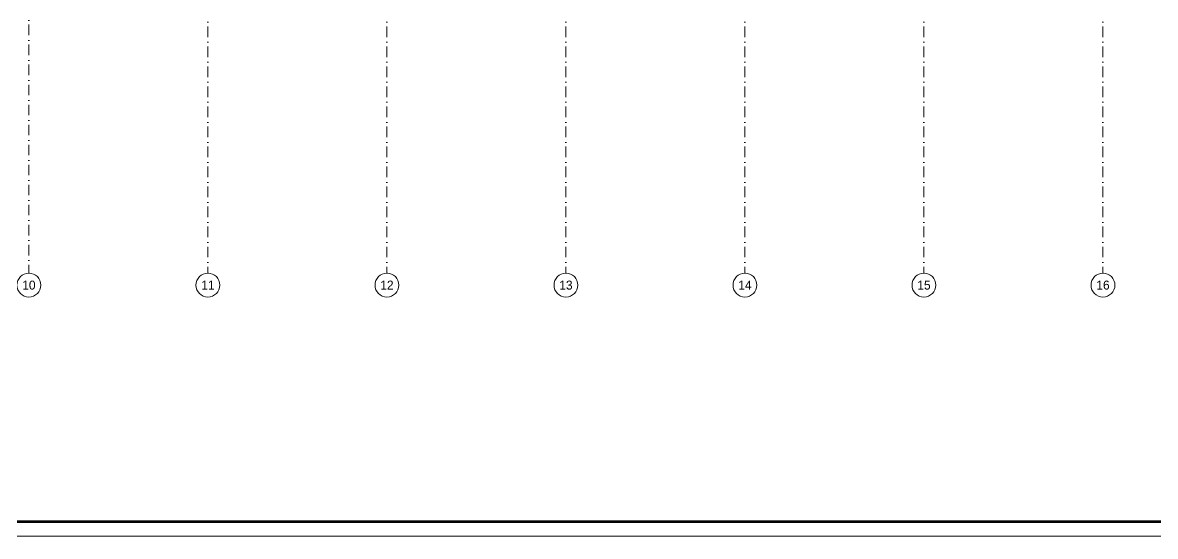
# Model space of a CAD drawing. Header units: millimetres. Extents: x 0 to 2118900, y -20000 to 84100.
# Drawn here: x 459790 to 497755, y 0 to 17201 of the extents above; entities that cross this region are included whole.
import ezdxf
from ezdxf.enums import TextEntityAlignment as Align

# ---------------------------------------------------------------- set-up
doc = ezdxf.new("R2010")
doc.units = ezdxf.units.MM
doc.linetypes.add('Dot & Dashed', pattern=[670.277762, 352.777767, -176.388884, 0, -141.111112])
for name, color, linetype, lineweight in [('АР_подоснова', 8, 'Continuous', 13), ('ПТ_рамка', 7, 'Continuous', 50), ('ПТ_рамка_тонк', 7, 'Continuous', 18)]:
    doc.layers.add(name, color=color, linetype=linetype, lineweight=lineweight)
doc.styles.add('АР_текст_1', font='arial.ttf')

# ---------------------------------------------------------------- blocks, each defined once
blk = doc.blocks.new('Стандартный Маркер Сетки_50')
at = {"color": 0, "linetype": 'Dot & Dashed', "lineweight": -2}
for p in [(0, 0), (55249, 0)]:
    blk.add_line(p, (55249, 0), dxfattribs=at)
at = {"color": 0, "linetype": 'Continuous', "lineweight": -2}
blk.add_circle((55649, 0), 400, dxfattribs=at)
at = {"color": 0, "linetype": 'Dot & Dashed', "lineweight": -2}
blk.add_point((55249, 0), dxfattribs=at)
blk.add_point((55249, 0), dxfattribs=at)
at = {"color": 0, "lineweight": -2, "style": 'АР_текст_1'}
blk.add_attdef('AC_MarkerText_1', text='', height=300, rotation=90, dxfattribs=at).set_placement((55430, -69), align=Align.TOP_CENTER)
blk = doc.blocks.new('Стандартный Маркер Сетки_40')
at = {"color": 0, "linetype": 'Dot & Dashed', "lineweight": -2}
for p in [(0, 0), (55187, 0)]:
    blk.add_line(p, (55187, 0), dxfattribs=at)
at = {"color": 0, "linetype": 'Continuous', "lineweight": -2}
blk.add_circle((55587, 0), 400, dxfattribs=at)
at = {"color": 0, "linetype": 'Dot & Dashed', "lineweight": -2}
blk.add_point((55187, 0), dxfattribs=at)
blk.add_point((55187, 0), dxfattribs=at)
at = {"color": 0, "lineweight": -2, "style": 'АР_текст_1'}
blk.add_attdef('AC_MarkerText_1', text='', height=300, rotation=90, dxfattribs=at).set_placement((55368, -69), align=Align.TOP_CENTER)
blk = doc.blocks.new('AR_F1')
at = {"layer": 'АР_подоснова', "linetype": 'Continuous'}
ref = blk.add_blockref('Стандартный Маркер Сетки_50', (52000, 40062), dxfattribs=dict(at, zscale=1000, rotation=270))
ref.add_attrib('AC_MarkerText_1', '10', dxfattribs={"layer": '0', "color": 0, "lineweight": 0, "height": 300, "rotation": 360}).set_placement((52000, -15437), align=Align.TOP_CENTER)
ref = blk.add_blockref('Стандартный Маркер Сетки_40', (58000, 40000), dxfattribs=dict(at, zscale=1000, rotation=270))
ref.add_attrib('AC_MarkerText_1', '11', dxfattribs={"layer": '0', "color": 0, "lineweight": 0, "height": 300, "rotation": 360}).set_placement((58000, -15437), align=Align.TOP_CENTER)
ref = blk.add_blockref('Стандартный Маркер Сетки_40', (64000, 40000), dxfattribs=dict(at, zscale=1000, rotation=270))
ref.add_attrib('AC_MarkerText_1', '12', dxfattribs={"layer": '0', "color": 0, "lineweight": 0, "height": 300, "rotation": 360}).set_placement((64000, -15437), align=Align.TOP_CENTER)
ref = blk.add_blockref('Стандартный Маркер Сетки_40', (70000, 40000), dxfattribs=dict(at, zscale=1000, rotation=270))
ref.add_attrib('AC_MarkerText_1', '13', dxfattribs={"layer": '0', "color": 0, "lineweight": 0, "height": 300, "rotation": 360}).set_placement((70000, -15437), align=Align.TOP_CENTER)
ref = blk.add_blockref('Стандартный Маркер Сетки_40', (76000, 40000), dxfattribs=dict(at, zscale=1000, rotation=270))
ref.add_attrib('AC_MarkerText_1', '14', dxfattribs={"layer": '0', "color": 0, "lineweight": 0, "height": 300, "rotation": 360}).set_placement((76000, -15437), align=Align.TOP_CENTER)
ref = blk.add_blockref('Стандартный Маркер Сетки_40', (82000, 40000), dxfattribs=dict(at, zscale=1000, rotation=270))
ref.add_attrib('AC_MarkerText_1', '15', dxfattribs={"layer": '0', "color": 0, "lineweight": 0, "height": 300, "rotation": 360}).set_placement((82000, -15437), align=Align.TOP_CENTER)
ref = blk.add_blockref('Стандартный Маркер Сетки_40', (88000, 40000), dxfattribs=dict(at, zscale=1000, rotation=270))
ref.add_attrib('AC_MarkerText_1', '16', dxfattribs={"layer": '0', "color": 0, "lineweight": 0, "height": 300, "rotation": 360}).set_placement((88000, -15437), align=Align.TOP_CENTER)

msp = doc.modelspace()

# ---------------------------------------------------------------- linework, layer by layer
at = {"layer": 'ПТ_рамка', "lineweight": 70}
msp.add_lwpolyline([(402000, 500), (518400, 500), (518400, 83600), (402000, 83600)], close=True, dxfattribs=at)
at = {"layer": 'ПТ_рамка_тонк', "lineweight": 13}
msp.add_lwpolyline([(400000, 0), (518900, 0), (518900, 84100), (400000, 84100)], close=True, dxfattribs=at)

# ---------------------------------------------------------------- block references
at = {"layer": 'АР_подоснова'}
msp.add_blockref('AR_F1', (408000, 24000), dxfattribs=at)

doc.saveas('drawing.dxf')
